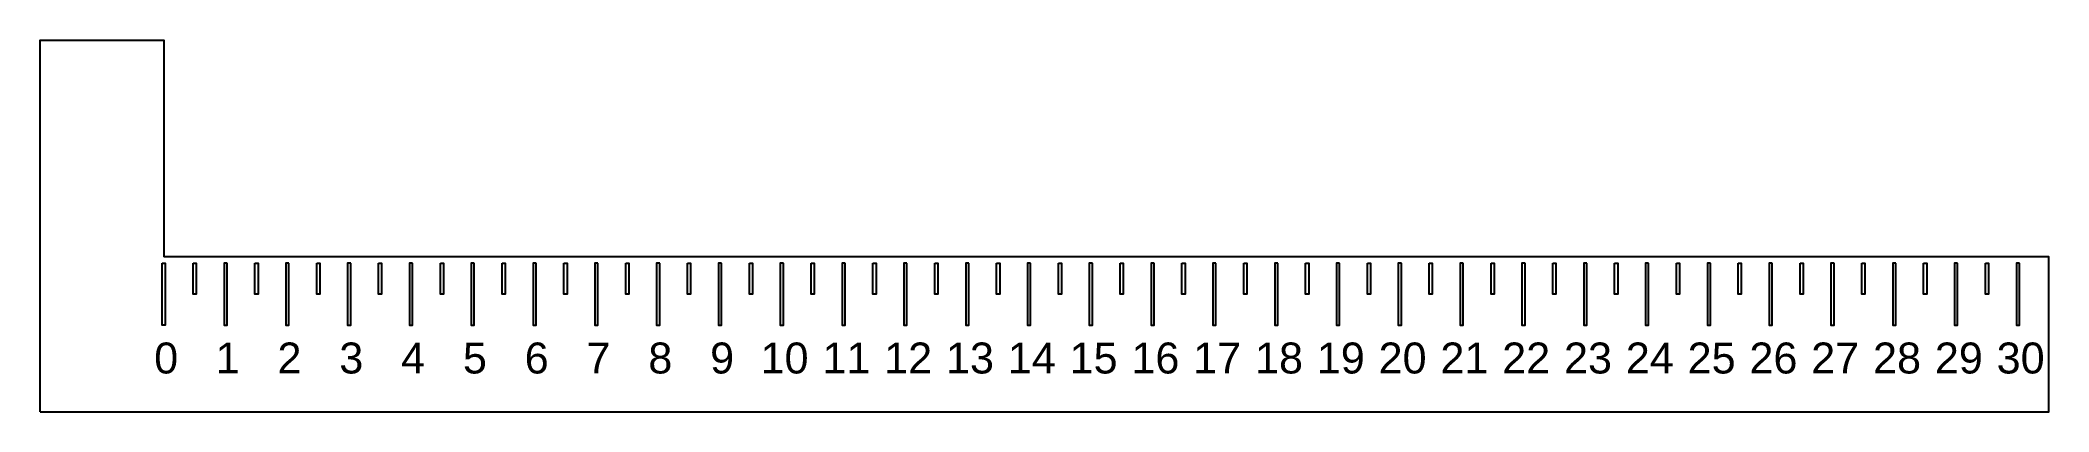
# Model space of a CAD drawing. Header units: millimetres. Extents: x 1503 to 1828, y 1591 to 1651.
import ezdxf

# ---------------------------------------------------------------- set-up
doc = ezdxf.new("R2010")
doc.units = ezdxf.units.MM
doc.styles.get("Standard").update_dxf_attribs({"font": 'arial.ttf'})

msp = doc.modelspace()

# ---------------------------------------------------------------- linework, layer by layer
for points in [[(1502.64, 1590.59), (1502.64, 1650.59), (1522.64, 1650.59), (1522.64, 1615.59)], [(1502.64, 1590.59), (1827.64, 1590.59), (1827.64, 1615.59), (1522.64, 1615.59)]]:
    msp.add_lwpolyline(points)
for points in [[(1522.39, 1614.59), (1522.89, 1614.59), (1522.89, 1604.59), (1522.39, 1604.59)], [(1527.39, 1614.59), (1527.89, 1614.59), (1527.89, 1609.59), (1527.39, 1609.59)], [(1532.89, 1614.59), (1532.39, 1614.59), (1532.39, 1604.59), (1532.89, 1604.59)], [(1537.39, 1614.59), (1537.89, 1614.59), (1537.89, 1609.59), (1537.39, 1609.59)], [(1542.89, 1614.59), (1542.39, 1614.59), (1542.39, 1604.59), (1542.89, 1604.59)], [(1547.39, 1614.59), (1547.89, 1614.59), (1547.89, 1609.59), (1547.39, 1609.59)], [(1552.89, 1614.59), (1552.39, 1614.59), (1552.39, 1604.59), (1552.89, 1604.59)], [(1557.39, 1614.59), (1557.89, 1614.59), (1557.89, 1609.59), (1557.39, 1609.59)], [(1562.89, 1614.59), (1562.39, 1614.59), (1562.39, 1604.59), (1562.89, 1604.59)], [(1567.39, 1614.59), (1567.89, 1614.59), (1567.89, 1609.59), (1567.39, 1609.59)], [(1572.89, 1614.59), (1572.39, 1614.59), (1572.39, 1604.59), (1572.89, 1604.59)], [(1577.39, 1614.59), (1577.89, 1614.59), (1577.89, 1609.59), (1577.39, 1609.59)], [(1582.89, 1614.59), (1582.39, 1614.59), (1582.39, 1604.59), (1582.89, 1604.59)], [(1587.39, 1614.59), (1587.89, 1614.59), (1587.89, 1609.59), (1587.39, 1609.59)], [(1592.89, 1614.59), (1592.39, 1614.59), (1592.39, 1604.59), (1592.89, 1604.59)], [(1597.39, 1614.59), (1597.89, 1614.59), (1597.89, 1609.59), (1597.39, 1609.59)], [(1602.89, 1614.59), (1602.39, 1614.59), (1602.39, 1604.59), (1602.89, 1604.59)], [(1607.39, 1614.59), (1607.89, 1614.59), (1607.89, 1609.59), (1607.39, 1609.59)], [(1612.89, 1614.59), (1612.39, 1614.59), (1612.39, 1604.59), (1612.89, 1604.59)], [(1617.39, 1614.59), (1617.89, 1614.59), (1617.89, 1609.59), (1617.39, 1609.59)], [(1622.89, 1614.59), (1622.39, 1614.59), (1622.39, 1604.59), (1622.89, 1604.59)], [(1627.39, 1614.59), (1627.89, 1614.59), (1627.89, 1609.59), (1627.39, 1609.59)], [(1632.89, 1614.59), (1632.39, 1614.59), (1632.39, 1604.59), (1632.89, 1604.59)], [(1637.39, 1614.59), (1637.89, 1614.59), (1637.89, 1609.59), (1637.39, 1609.59)], [(1642.89, 1614.59), (1642.39, 1614.59), (1642.39, 1604.59), (1642.89, 1604.59)], [(1647.39, 1614.59), (1647.89, 1614.59), (1647.89, 1609.59), (1647.39, 1609.59)], [(1652.89, 1614.59), (1652.39, 1614.59), (1652.39, 1604.59), (1652.89, 1604.59)], [(1657.39, 1614.59), (1657.89, 1614.59), (1657.89, 1609.59), (1657.39, 1609.59)], [(1662.89, 1614.59), (1662.39, 1614.59), (1662.39, 1604.59), (1662.89, 1604.59)], [(1667.39, 1614.59), (1667.89, 1614.59), (1667.89, 1609.59), (1667.39, 1609.59)], [(1672.89, 1614.59), (1672.39, 1614.59), (1672.39, 1604.59), (1672.89, 1604.59)], [(1677.39, 1614.59), (1677.89, 1614.59), (1677.89, 1609.59), (1677.39, 1609.59)], [(1682.89, 1614.59), (1682.39, 1614.59), (1682.39, 1604.59), (1682.89, 1604.59)], [(1687.39, 1614.59), (1687.89, 1614.59), (1687.89, 1609.59), (1687.39, 1609.59)], [(1692.89, 1614.59), (1692.39, 1614.59), (1692.39, 1604.59), (1692.89, 1604.59)], [(1697.39, 1614.59), (1697.89, 1614.59), (1697.89, 1609.59), (1697.39, 1609.59)], [(1702.89, 1614.59), (1702.39, 1614.59), (1702.39, 1604.59), (1702.89, 1604.59)], [(1707.39, 1614.59), (1707.89, 1614.59), (1707.89, 1609.59), (1707.39, 1609.59)], [(1712.89, 1614.59), (1712.39, 1614.59), (1712.39, 1604.59), (1712.89, 1604.59)], [(1717.39, 1614.59), (1717.89, 1614.59), (1717.89, 1609.59), (1717.39, 1609.59)], [(1722.89, 1614.59), (1722.39, 1614.59), (1722.39, 1604.59), (1722.89, 1604.59)], [(1727.39, 1614.59), (1727.89, 1614.59), (1727.89, 1609.59), (1727.39, 1609.59)], [(1732.89, 1614.59), (1732.39, 1614.59), (1732.39, 1604.59), (1732.89, 1604.59)], [(1737.39, 1614.59), (1737.89, 1614.59), (1737.89, 1609.59), (1737.39, 1609.59)], [(1742.89, 1614.59), (1742.39, 1614.59), (1742.39, 1604.59), (1742.89, 1604.59)], [(1747.39, 1614.59), (1747.89, 1614.59), (1747.89, 1609.59), (1747.39, 1609.59)], [(1752.89, 1614.59), (1752.39, 1614.59), (1752.39, 1604.59), (1752.89, 1604.59)], [(1757.39, 1614.59), (1757.89, 1614.59), (1757.89, 1609.59), (1757.39, 1609.59)], [(1762.89, 1614.59), (1762.39, 1614.59), (1762.39, 1604.59), (1762.89, 1604.59)], [(1767.39, 1614.59), (1767.89, 1614.59), (1767.89, 1609.59), (1767.39, 1609.59)], [(1772.89, 1614.59), (1772.39, 1614.59), (1772.39, 1604.59), (1772.89, 1604.59)], [(1777.39, 1614.59), (1777.89, 1614.59), (1777.89, 1609.59), (1777.39, 1609.59)], [(1782.89, 1614.59), (1782.39, 1614.59), (1782.39, 1604.59), (1782.89, 1604.59)], [(1787.39, 1614.59), (1787.89, 1614.59), (1787.89, 1609.59), (1787.39, 1609.59)], [(1792.89, 1614.59), (1792.39, 1614.59), (1792.39, 1604.59), (1792.89, 1604.59)], [(1797.39, 1614.59), (1797.89, 1614.59), (1797.89, 1609.59), (1797.39, 1609.59)], [(1802.89, 1614.59), (1802.39, 1614.59), (1802.39, 1604.59), (1802.89, 1604.59)], [(1807.39, 1614.59), (1807.89, 1614.59), (1807.89, 1609.59), (1807.39, 1609.59)], [(1812.89, 1614.59), (1812.39, 1614.59), (1812.39, 1604.59), (1812.89, 1604.59)], [(1817.39, 1614.59), (1817.89, 1614.59), (1817.89, 1609.59), (1817.39, 1609.59)], [(1822.89, 1614.59), (1822.39, 1614.59), (1822.39, 1604.59), (1822.89, 1604.59)]]:
    msp.add_lwpolyline(points, close=True)

# ---------------------------------------------------------------- texts
at = {"char_height": 5, "attachment_point": 1}
for s, insert in [('0', (1521.09, 1601.77)), ('1', (1531.04, 1601.77)), ('2', (1541.04, 1601.77)), ('3', (1551.04, 1601.77)), ('4', (1561.04, 1601.77)), ('5', (1571.04, 1601.77)), ('6', (1581.04, 1601.77)), ('7', (1591.04, 1601.77)), ('8', (1601.04, 1601.77)), ('9', (1611.04, 1601.77)), ('10', (1619.2, 1601.77)), ('11', (1629.2, 1601.77)), ('12', (1639.2, 1601.77)), ('13', (1649.2, 1601.77)), ('14', (1659.2, 1601.77)), ('15', (1669.2, 1601.77)), ('16', (1679.2, 1601.77)), ('17', (1689.2, 1601.77)), ('18', (1699.2, 1601.77)), ('19', (1709.2, 1601.77)), ('20', (1719.2, 1601.77)), ('21', (1729.2, 1601.77)), ('22', (1739.2, 1601.77)), ('23', (1749.2, 1601.77)), ('24', (1759.2, 1601.77)), ('25', (1769.2, 1601.77)), ('26', (1779.2, 1601.77)), ('27', (1789.2, 1601.77)), ('28', (1799.2, 1601.77)), ('29', (1809.2, 1601.77)), ('30', (1819.2, 1601.77))]:
    msp.add_mtext_dynamic_manual_height_columns(s, width=3.107, gutter_width=12.5, heights=[0], dxfattribs=dict(at, insert=insert))

doc.saveas('drawing.dxf')
